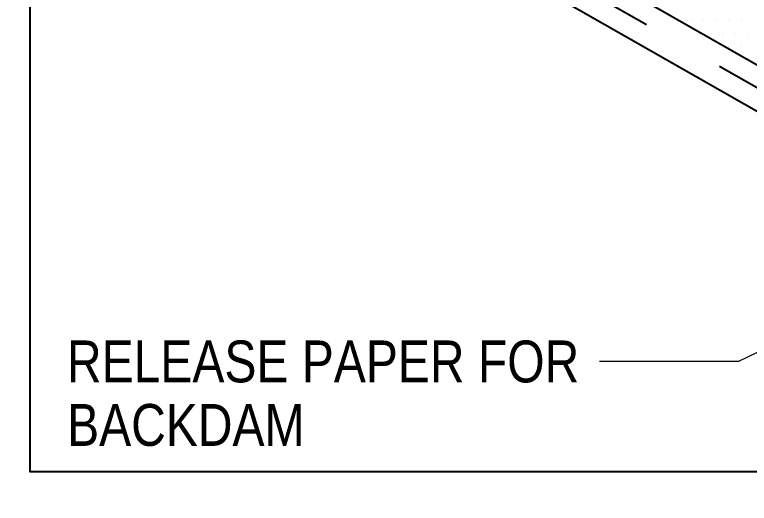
# Model space of a CAD drawing. Header units: inches. Extents: x -26 to 76, y -15 to 22.
# Drawn here: x -8.958 to -7.862, y 10.954 to 11.683 of the extents above; entities that cross this region are included whole.
import ezdxf

# ---------------------------------------------------------------- set-up
doc = ezdxf.new("R2010")
doc.units = ezdxf.units.IN
doc.header["$MEASUREMENT"] = 0
doc.linetypes.add('AI-Linetype-25', pattern=[0.375113, 0.250075, -0.125038])
for name, color, linetype, lineweight in [('.ATI-HATCH', 7, 'Continuous', 0), ('.ATI-TEXT_2', 7, 'Continuous', 0), ('G-ANNO-TTLB', 7, 'Continuous', 0), ('TYVEK', 7, 'Continuous', 0)]:
    doc.layers.add(name, color=color, linetype=linetype, lineweight=lineweight)

# ---------------------------------------------------------------- blocks, each defined once
blk = doc.blocks.new('Block_427')
at = {"layer": '.ATI-TEXT_2', "char_height": 0.2, "attachment_point": 7}
for s, insert in [('\\C18;\\c0;\\FArial Narrow|b0|i0|c1;\\H0.062519;\\W1.000000;RELEASE PAPER FOR', (-8.88, 11.1335)), ('\\C18;\\c0;\\FArial Narrow|b0|i0|c1;\\H0.062519;\\W1.000000;BACKDAM', (-8.8798, 11.0387))]:
    blk.add_mtext(s, dxfattribs=dict(at, insert=insert))
blk = doc.blocks.new('Block_426')
at = {"layer": '.ATI-TEXT_2', "color": 18, "lineweight": 0, "true_color": 0x000000}
for p, q in [((-7.5684, 11.3178), (-7.8787, 11.1653)), ((-7.8787, 11.1653), (-8.0857, 11.1653))]:
    blk.add_line(p, q, dxfattribs=at)
at = {"layer": '.ATI-TEXT_2'}
blk.add_blockref('Block_427', (0, 0), dxfattribs=at)
blk = doc.blocks.new('Block_659')
at = {"layer": '.ATI-HATCH'}
blk.add_open_spline([(-8.6217, 12.3164), (-8.6217, 12.3164), (-8.7384, 12.2489), (-8.7384, 12.2489), (-8.7384, 12.2489), (-8.8551, 12.1814), (-8.8551, 12.1814), (-8.8551, 12.1814), (-6.9879, 11.1152), (-6.9879, 11.1152), (-6.9879, 11.1152), (-6.7545, 11.2502), (-6.7545, 11.2502), (-6.7545, 11.2502), (-8.6217, 12.3164), (-8.6217, 12.3164)], degree=3, knots=[0, 0, 0, 0, 1, 1, 1, 2, 2, 2, 3, 3, 3, 4, 4, 4, 5, 5, 5, 5], dxfattribs=at)
at = {"layer": '.ATI-HATCH', "color": 8, "lineweight": 0, "true_color": 0x818080}
for points in [[(-7.949, 11.6739), (-7.949, 11.6739), (-7.949, 11.6739), (-7.949, 11.6739)], [(-7.9302, 11.6739), (-7.9302, 11.6739), (-7.9302, 11.6739), (-7.9302, 11.6739)], [(-7.9114, 11.6739), (-7.9114, 11.6739), (-7.9114, 11.6739), (-7.9114, 11.6739)], [(-7.8927, 11.6739), (-7.8927, 11.6739), (-7.8927, 11.6739), (-7.8927, 11.6739)], [(-7.8739, 11.6739), (-7.8739, 11.6739), (-7.8739, 11.6739), (-7.8739, 11.6739)], [(-7.9208, 11.6552), (-7.9208, 11.6552), (-7.9208, 11.6552), (-7.9208, 11.6552)], [(-7.9021, 11.6552), (-7.9021, 11.6552), (-7.9021, 11.6552), (-7.9021, 11.6552)], [(-7.8833, 11.6552), (-7.8833, 11.6552), (-7.8833, 11.6552), (-7.8833, 11.6552)], [(-7.8646, 11.6552), (-7.8646, 11.6552), (-7.8646, 11.6552), (-7.8646, 11.6552)], [(-7.8927, 11.6364), (-7.8927, 11.6364), (-7.8927, 11.6364), (-7.8927, 11.6364)], [(-7.8739, 11.6364), (-7.8739, 11.6364), (-7.8739, 11.6364), (-7.8739, 11.6364)], [(-7.8646, 11.6177), (-7.8646, 11.6177), (-7.8646, 11.6177), (-7.8646, 11.6177)]]:
    blk.add_open_spline(points, degree=3, dxfattribs=at)

msp = doc.modelspace()

# ---------------------------------------------------------------- hatches: boundary and pattern name
at = {"layer": 'G-ANNO-TTLB', "true_color": 0xb9529f, "transparency": 33554687}
h = msp.add_hatch(color=233, dxfattribs=at)
edge = h.paths.add_edge_path()
edge.add_spline(control_points=[(20.0342, -15.1346), (20.0342, -15.1346), (-20.6658, -15.1346), (-20.6658, -15.1346), (-20.6658, -15.1346), (-20.6658, 19.0008), (-20.6658, 19.0008), (-20.6658, 19.0008), (20.0342, 19.0008), (20.0342, 19.0008), (20.0342, 19.0008), (20.0342, -15.1346), (20.0342, -15.1346)], knot_values=[0, 0, 0, 0, 1, 1, 1, 2, 2, 2, 3, 3, 3, 4, 4, 4, 4], degree=3, periodic=0)
edge = h.paths.add_edge_path()
edge.add_spline(control_points=[(-20.5408, 18.8757), (-20.5408, 18.8757), (-20.5408, -15.0095), (-20.5408, -15.0095), (-20.5408, -15.0095), (19.9092, -15.0095), (19.9092, -15.0095), (19.9092, -15.0095), (19.9092, 18.8757), (19.9092, 18.8757), (19.9092, 18.8757), (-20.5408, 18.8757), (-20.5408, 18.8757)], knot_values=[0, 0, 0, 0, 1, 1, 1, 2, 2, 2, 3, 3, 3, 4, 4, 4, 4], degree=3, periodic=0)
edge.add_line((-20.5408, 18.8757), (-20.5408, 18.8757))

# ---------------------------------------------------------------- linework, layer by layer
at = {"layer": 'G-ANNO-TTLB'}
for points in [[(20.0342, -15.1346), (20.0342, -15.1346), (-20.6658, -15.1346), (-20.6658, -15.1346), (-20.6658, -15.1346), (-20.6658, 19.0008), (-20.6658, 19.0008), (-20.6658, 19.0008), (20.0342, 19.0008), (20.0342, 19.0008), (20.0342, 19.0008), (20.0342, -15.1346), (20.0342, -15.1346)], [(-20.5408, 18.8757), (-20.5408, 18.8757), (-20.5408, -15.0095), (-20.5408, -15.0095), (-20.5408, -15.0095), (19.9092, -15.0095), (19.9092, -15.0095), (19.9092, -15.0095), (19.9092, 18.8757), (19.9092, 18.8757), (19.9092, 18.8757), (-20.5408, 18.8757), (-20.5408, 18.8757)]]:
    msp.add_open_spline(points, degree=3, knots=[0, 0, 0, 0, 1, 1, 1, 2, 2, 2, 3, 3, 3, 4, 4, 4, 4], dxfattribs=at)
at = {"layer": 'TYVEK', "color": 133, "lineweight": 25, "true_color": 0x70ccdd}
for p, q in [((-6.9879, 11.1152), (-8.8551, 12.1814)), ((-6.9879, 11.046), (-8.8551, 12.1122))]:
    msp.add_line(p, q, dxfattribs=at)
at = {"layer": 'TYVEK', "color": 133, "linetype": 'AI-Linetype-25', "lineweight": 25, "true_color": 0x70ccdd}
msp.add_line((-8.8842, 12.1645), (-7.0171, 11.0983), dxfattribs=at)
at = {"layer": 'TYVEK', "color": 18, "lineweight": 25, "true_color": 0x000000}
msp.add_lwpolyline([(-8.9347, 13.1161), (-6.3674, 13.1161), (-6.3674, 11.0006), (-8.9347, 11.0006)], close=True, dxfattribs=at)

# ---------------------------------------------------------------- block references
at = {"layer": '.ATI-HATCH'}
msp.add_blockref('Block_659', (0, 0), dxfattribs=at)
at = {"layer": '.ATI-TEXT_2'}
msp.add_blockref('Block_426', (0, 0), dxfattribs=at)

doc.saveas('drawing.dxf')
